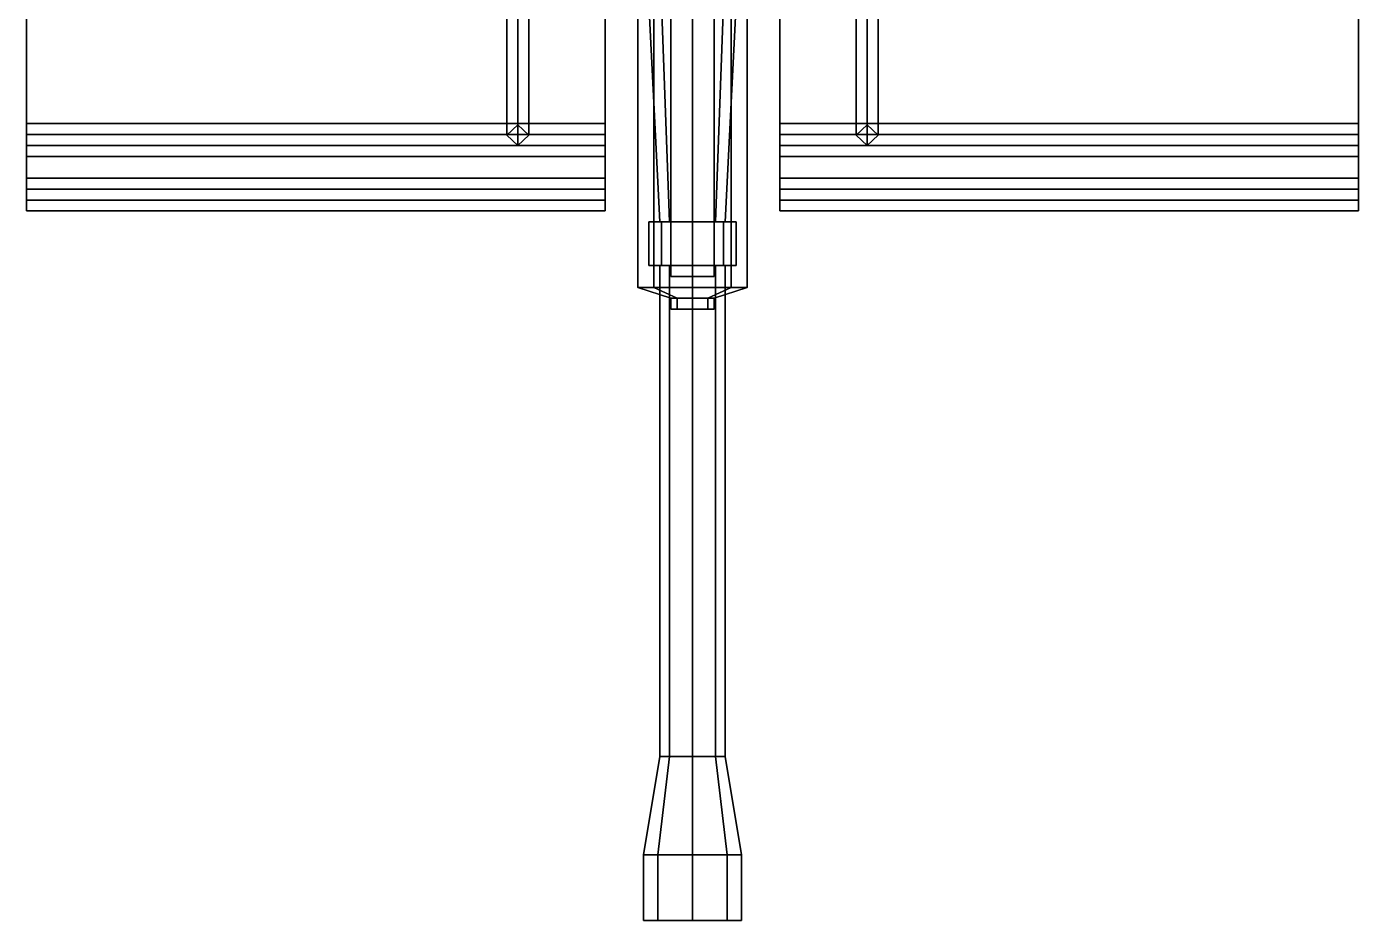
# Model space of a CAD drawing. Header units: millimetres. Extents: x -0.65 to 1, y -1.13 to 8.58.
# Drawn here: x -0.61 to 0.61, y -1.13 to -0.311 of the extents above; entities that cross this region are included whole.
import ezdxf

# ---------------------------------------------------------------- set-up
doc = ezdxf.new("R2010")
doc.units = ezdxf.units.MM
for name, color, linetype in [('gun', 1, 'Continuous'), ('sleeve', 5, 'Continuous'), ('turret', 2, 'Continuous')]:
    doc.layers.add(name, color=color, linetype=linetype)

msp = doc.modelspace()

# ---------------------------------------------------------------- linework, layer by layer
at = {"layer": 'gun'}
for points in [[(0, 0.4, 0.53), (-0.02, 0.4, 0.51), (-0.02, -0.54, 0.51), (0, -0.54, 0.53)], [(-0.02, 0.4, 0.51), (0, 0.4, 0.49), (0, -0.54, 0.49), (-0.02, -0.54, 0.51)], [(0.02, 0.4, 0.51), (0, 0.4, 0.53), (0, -0.54, 0.53), (0.02, -0.54, 0.51)], [(0, 0.4, 0.49), (0.02, 0.4, 0.51), (0.02, -0.54, 0.51), (0, -0.54, 0.49)], [(-0.0212, -0.49, 0.5788), (-0.03, -0.49, 0.6), (-0.04, -0.29, 0.6), (-0.0283, -0.29, 0.5717)], [(-0.03, -0.49, 0.6), (-0.0212, -0.49, 0.6212), (-0.0283, -0.29, 0.6283), (-0.04, -0.29, 0.6)], [(0, -0.49, 0.57), (-0.0212, -0.49, 0.5788), (-0.0283, -0.29, 0.5717), (0, -0.29, 0.56)], [(-0.0212, -0.49, 0.6212), (0, -0.49, 0.63), (0, -0.29, 0.64), (-0.0283, -0.29, 0.6283)], [(0.0212, -0.49, 0.5788), (0, -0.49, 0.57), (0, -0.29, 0.56), (0.0283, -0.29, 0.5717)], [(0, -0.49, 0.63), (0.0212, -0.49, 0.6212), (0.0283, -0.29, 0.6283), (0, -0.29, 0.64)], [(0.03, -0.49, 0.6), (0.0212, -0.49, 0.5788), (0.0283, -0.29, 0.5717), (0.04, -0.29, 0.6)], [(0.0212, -0.49, 0.6212), (0.03, -0.49, 0.6), (0.04, -0.29, 0.6), (0.0283, -0.29, 0.6283)], [(-0.0283, -0.49, 0.6283), (-0.04, -0.49, 0.6), (-0.04, -0.53, 0.6), (-0.0283, -0.53, 0.6283)], [(-0.04, -0.49, 0.6), (-0.0283, -0.49, 0.5717), (-0.0283, -0.53, 0.5717), (-0.04, -0.53, 0.6)], [(-0.0212, -0.49, 0.6212), (-0.03, -0.49, 0.6), (-0.04, -0.49, 0.6), (-0.0283, -0.49, 0.6283)], [(-0.03, -0.49, 0.6), (-0.0212, -0.49, 0.5788), (-0.0283, -0.49, 0.5717), (-0.04, -0.49, 0.6)], [(0, -0.49, 0.64), (-0.0283, -0.49, 0.6283), (-0.0283, -0.53, 0.6283), (0, -0.53, 0.64)], [(-0.0283, -0.49, 0.5717), (0, -0.49, 0.56), (0, -0.53, 0.56), (-0.0283, -0.53, 0.5717)], [(0, -0.49, 0.63), (-0.0212, -0.49, 0.6212), (-0.0283, -0.49, 0.6283), (0, -0.49, 0.64)], [(-0.0212, -0.49, 0.5788), (0, -0.49, 0.57), (0, -0.49, 0.56), (-0.0283, -0.49, 0.5717)], [(0.0283, -0.49, 0.6283), (0, -0.49, 0.64), (0, -0.53, 0.64), (0.0283, -0.53, 0.6283)], [(0, -0.49, 0.56), (0.0283, -0.49, 0.5717), (0.0283, -0.53, 0.5717), (0, -0.53, 0.56)], [(0, -0.49, 0.57), (0.0212, -0.49, 0.5788), (0.0283, -0.49, 0.5717), (0, -0.49, 0.56)], [(0.0212, -0.49, 0.6212), (0, -0.49, 0.63), (0, -0.49, 0.64), (0.0283, -0.49, 0.6283)], [(0.0212, -0.49, 0.5788), (0.03, -0.49, 0.6), (0.04, -0.49, 0.6), (0.0283, -0.49, 0.5717)], [(0.03, -0.49, 0.6), (0.0212, -0.49, 0.6212), (0.0283, -0.49, 0.6283), (0.04, -0.49, 0.6)], [(0.04, -0.49, 0.6), (0.0283, -0.49, 0.6283), (0.0283, -0.53, 0.6283), (0.04, -0.53, 0.6)], [(0.0283, -0.49, 0.5717), (0.04, -0.49, 0.6), (0.04, -0.53, 0.6), (0.0283, -0.53, 0.5717)], [(-0.0283, -0.53, 0.6283), (-0.04, -0.53, 0.6), (-0.03, -0.53, 0.6), (-0.0212, -0.53, 0.6212)], [(-0.04, -0.53, 0.6), (-0.0283, -0.53, 0.5717), (-0.0212, -0.53, 0.5788), (-0.03, -0.53, 0.6)], [(-0.0212, -0.53, 0.6212), (-0.03, -0.53, 0.6), (-0.03, -0.98, 0.6), (-0.0212, -0.98, 0.6212)], [(-0.03, -0.53, 0.6), (-0.0212, -0.53, 0.5788), (-0.0212, -0.98, 0.5788), (-0.03, -0.98, 0.6)], [(0, -0.53, 0.64), (-0.0283, -0.53, 0.6283), (-0.0212, -0.53, 0.6212), (0, -0.53, 0.63)], [(-0.0283, -0.53, 0.5717), (0, -0.53, 0.56), (0, -0.53, 0.57), (-0.0212, -0.53, 0.5788)], [(0, -0.53, 0.63), (-0.0212, -0.53, 0.6212), (-0.0212, -0.98, 0.6212), (0, -0.98, 0.63)], [(-0.0212, -0.53, 0.5788), (0, -0.53, 0.57), (0, -0.98, 0.57), (-0.0212, -0.98, 0.5788)], [(0.0212, -0.53, 0.6212), (0, -0.53, 0.63), (0, -0.98, 0.63), (0.0212, -0.98, 0.6212)], [(0, -0.53, 0.57), (0.0212, -0.53, 0.5788), (0.0212, -0.98, 0.5788), (0, -0.98, 0.57)], [(0, -0.53, 0.56), (0.0283, -0.53, 0.5717), (0.0212, -0.53, 0.5788), (0, -0.53, 0.57)], [(0.0283, -0.53, 0.6283), (0, -0.53, 0.64), (0, -0.53, 0.63), (0.0212, -0.53, 0.6212)], [(0.03, -0.53, 0.6), (0.0212, -0.53, 0.6212), (0.0212, -0.98, 0.6212), (0.03, -0.98, 0.6)], [(0.0212, -0.53, 0.5788), (0.03, -0.53, 0.6), (0.03, -0.98, 0.6), (0.0212, -0.98, 0.5788)], [(0.0283, -0.53, 0.5717), (0.04, -0.53, 0.6), (0.03, -0.53, 0.6), (0.0212, -0.53, 0.5788)], [(0.04, -0.53, 0.6), (0.0283, -0.53, 0.6283), (0.0212, -0.53, 0.6212), (0.03, -0.53, 0.6)], [(-0.0318, -1.07, 0.5682), (-0.045, -1.07, 0.6), (-0.03, -0.98, 0.6), (-0.0212, -0.98, 0.5788)], [(-0.045, -1.07, 0.6), (-0.0318, -1.07, 0.6318), (-0.0212, -0.98, 0.6212), (-0.03, -0.98, 0.6)], [(0, -1.07, 0.555), (-0.0318, -1.07, 0.5682), (-0.0212, -0.98, 0.5788), (0, -0.98, 0.57)], [(-0.0318, -1.07, 0.6318), (0, -1.07, 0.645), (0, -0.98, 0.63), (-0.0212, -0.98, 0.6212)], [(0.0318, -1.07, 0.5682), (0, -1.07, 0.555), (0, -0.98, 0.57), (0.0212, -0.98, 0.5788)], [(0, -1.07, 0.645), (0.0318, -1.07, 0.6318), (0.0212, -0.98, 0.6212), (0, -0.98, 0.63)], [(0.045, -1.07, 0.6), (0.0318, -1.07, 0.5682), (0.0212, -0.98, 0.5788), (0.03, -0.98, 0.6)], [(0.0318, -1.07, 0.6318), (0.045, -1.07, 0.6), (0.03, -0.98, 0.6), (0.0212, -0.98, 0.6212)], [(-0.0318, -1.07, 0.6318), (-0.045, -1.07, 0.6), (-0.045, -1.13, 0.6), (-0.0318, -1.13, 0.6318)], [(-0.045, -1.07, 0.6), (-0.0318, -1.07, 0.5682), (-0.0318, -1.13, 0.5682), (-0.045, -1.13, 0.6)], [(0, -1.07, 0.645), (-0.0318, -1.07, 0.6318), (-0.0318, -1.13, 0.6318), (0, -1.13, 0.645)], [(-0.0318, -1.07, 0.5682), (0, -1.07, 0.555), (0, -1.13, 0.555), (-0.0318, -1.13, 0.5682)], [(0.0318, -1.07, 0.6318), (0, -1.07, 0.645), (0, -1.13, 0.645), (0.0318, -1.13, 0.6318)], [(0, -1.07, 0.555), (0.0318, -1.07, 0.5682), (0.0318, -1.13, 0.5682), (0, -1.13, 0.555)], [(0.045, -1.07, 0.6), (0.0318, -1.07, 0.6318), (0.0318, -1.13, 0.6318), (0.045, -1.13, 0.6)], [(0.0318, -1.07, 0.5682), (0.045, -1.07, 0.6), (0.045, -1.13, 0.6), (0.0318, -1.13, 0.5682)], [(-0.0318, -1.13, 0.5682), (0.045, -1.13, 0.6), (0.0318, -1.13, 0.6318), (-0.045, -1.13, 0.6)], [(-0.045, -1.13, 0.6), (0.0318, -1.13, 0.6318), (0, -1.13, 0.645), (-0.0318, -1.13, 0.6318)], [(0, -1.13, 0.555), (0.0318, -1.13, 0.5682), (0.045, -1.13, 0.6), (-0.0318, -1.13, 0.5682)]]:
    msp.add_3dface(points, dxfattribs=at)
at = {"layer": 'sleeve'}
for points in [[(-0.05, 0.38, 0.51), (-0.0354, 0.38, 0.4746), (-0.0354, -0.55, 0.4746), (-0.05, -0.55, 0.51)], [(-0.0354, 0.38, 0.4746), (0, 0.38, 0.46), (0, -0.55, 0.46), (-0.0354, -0.55, 0.4746)], [(0, 0.38, 0.46), (0.0354, 0.38, 0.4746), (0.0354, -0.55, 0.4746), (0, -0.55, 0.46)], [(0.0354, 0.38, 0.4746), (0.05, 0.38, 0.51), (0.05, -0.55, 0.51), (0.0354, -0.55, 0.4746)], [(-0.0354, 0.33, 0.5454), (-0.05, 0.33, 0.51), (-0.05, -0.55, 0.51), (-0.0354, -0.55, 0.5454)], [(0, 0.33, 0.56), (-0.0354, 0.33, 0.5454), (-0.0354, -0.55, 0.5454), (0, -0.55, 0.56)], [(0.0354, 0.33, 0.5454), (0, 0.33, 0.56), (0, -0.55, 0.56), (0.0354, -0.55, 0.5454)], [(0.05, 0.33, 0.51), (0.0354, 0.33, 0.5454), (0.0354, -0.55, 0.5454), (0.05, -0.55, 0.51)], [(-0.0354, -0.55, 0.5454), (-0.05, -0.55, 0.51), (-0.02, -0.56, 0.51), (-0.0141, -0.56, 0.5241)], [(-0.05, -0.55, 0.51), (-0.0354, -0.55, 0.4746), (-0.0141, -0.56, 0.4959), (-0.02, -0.56, 0.51)], [(0, -0.55, 0.56), (-0.0354, -0.55, 0.5454), (-0.0141, -0.56, 0.5241), (0, -0.56, 0.53)], [(-0.0354, -0.55, 0.4746), (0, -0.55, 0.46), (0, -0.56, 0.49), (-0.0141, -0.56, 0.4959)], [(-0.0141, -0.56, 0.5241), (-0.02, -0.56, 0.51), (-0.02, -0.57, 0.51), (-0.0141, -0.57, 0.5241)], [(-0.02, -0.56, 0.51), (-0.0141, -0.56, 0.4959), (-0.0141, -0.57, 0.4959), (-0.02, -0.57, 0.51)], [(0, -0.56, 0.53), (-0.0141, -0.56, 0.5241), (-0.0141, -0.57, 0.5241), (0, -0.57, 0.53)], [(-0.0141, -0.56, 0.4959), (0, -0.56, 0.49), (0, -0.57, 0.49), (-0.0141, -0.57, 0.4959)], [(0.0354, -0.55, 0.5454), (0, -0.55, 0.56), (0, -0.56, 0.53), (0.0141, -0.56, 0.5241)], [(0, -0.55, 0.46), (0.0354, -0.55, 0.4746), (0.0141, -0.56, 0.4959), (0, -0.56, 0.49)], [(0.0141, -0.56, 0.5241), (0, -0.56, 0.53), (0, -0.57, 0.53), (0.0141, -0.57, 0.5241)], [(0, -0.56, 0.49), (0.0141, -0.56, 0.4959), (0.0141, -0.57, 0.4959), (0, -0.57, 0.49)], [(0.05, -0.55, 0.51), (0.0354, -0.55, 0.5454), (0.0141, -0.56, 0.5241), (0.02, -0.56, 0.51)], [(0.0354, -0.55, 0.4746), (0.05, -0.55, 0.51), (0.02, -0.56, 0.51), (0.0141, -0.56, 0.4959)], [(0.02, -0.56, 0.51), (0.0141, -0.56, 0.5241), (0.0141, -0.57, 0.5241), (0.02, -0.57, 0.51)], [(0.0141, -0.56, 0.4959), (0.02, -0.56, 0.51), (0.02, -0.57, 0.51), (0.0141, -0.57, 0.4959)], [(0, -0.57, 0.53), (-0.0141, -0.57, 0.5241), (-0.02, -0.57, 0.51), (0.0141, -0.57, 0.5241)], [(0.0141, -0.57, 0.5241), (-0.02, -0.57, 0.51), (-0.0141, -0.57, 0.4959), (0.02, -0.57, 0.51)], [(0.02, -0.57, 0.51), (-0.0141, -0.57, 0.4959), (0, -0.57, 0.49), (0.0141, -0.57, 0.4959)]]:
    msp.add_3dface(points, dxfattribs=at)
at = {"layer": 'turret'}
for points in [[(-0.16, -0.0816, 0.4304), (-0.17, -0.0853, 0.4214), (-0.17, -0.4105, 0.5075), (-0.16, -0.401, 0.515)], [(-0.17, -0.0853, 0.4214), (-0.16, -0.089, 0.4124), (-0.16, -0.42, 0.5), (-0.17, -0.4105, 0.5075)], [(-0.15, -0.0853, 0.4214), (-0.16, -0.0816, 0.4304), (-0.16, -0.401, 0.515), (-0.15, -0.4105, 0.5075)], [(-0.16, -0.089, 0.4124), (-0.15, -0.0853, 0.4214), (-0.15, -0.4105, 0.5075), (-0.16, -0.42, 0.5)], [(0.16, -0.0816, 0.4304), (0.15, -0.0853, 0.4214), (0.15, -0.4105, 0.5075), (0.16, -0.401, 0.515)], [(0.15, -0.0853, 0.4214), (0.16, -0.089, 0.4124), (0.16, -0.42, 0.5), (0.15, -0.4105, 0.5075)], [(0.17, -0.0853, 0.4214), (0.16, -0.0816, 0.4304), (0.16, -0.401, 0.515), (0.17, -0.4105, 0.5075)], [(0.16, -0.089, 0.4124), (0.17, -0.0853, 0.4214), (0.17, -0.4105, 0.5075), (0.16, -0.42, 0.5)], [(-0.61, -0.29, 0.61), (-0.61, -0.28, 0.61), (-0.61, -0.42, 0.5), (-0.61, -0.43, 0.5)], [(-0.08, -0.28, 0.61), (-0.08, -0.42, 0.5), (-0.61, -0.42, 0.5), (-0.61, -0.28, 0.61)], [(-0.08, -0.43, 0.5), (-0.08, -0.42, 0.5), (-0.08, -0.28, 0.61), (-0.08, -0.29, 0.61)], [(0.08, -0.29, 0.61), (0.08, -0.28, 0.61), (0.08, -0.42, 0.5), (0.08, -0.43, 0.5)], [(0.61, -0.28, 0.61), (0.61, -0.42, 0.5), (0.08, -0.42, 0.5), (0.08, -0.28, 0.61)], [(0.61, -0.43, 0.5), (0.61, -0.42, 0.5), (0.61, -0.28, 0.61), (0.61, -0.29, 0.61)], [(-0.08, -0.43, 0.5), (-0.08, -0.29, 0.61), (-0.61, -0.29, 0.61), (-0.61, -0.43, 0.5)], [(0.61, -0.43, 0.5), (0.61, -0.29, 0.61), (0.08, -0.29, 0.61), (0.08, -0.43, 0.5)], [(-0.61, -0.41, 0.28), (-0.61, -0.4, 0.28), (-0.61, -0.45, 0.12), (-0.61, -0.46, 0.12)], [(-0.61, -0.43, 0.43), (-0.61, -0.42, 0.43), (-0.61, -0.4, 0.33), (-0.61, -0.41, 0.33)], [(-0.61, -0.41, 0.33), (-0.61, -0.4, 0.33), (-0.61, -0.4, 0.28), (-0.61, -0.41, 0.28)], [(-0.08, -0.42, 0.43), (-0.08, -0.4, 0.33), (-0.61, -0.4, 0.33), (-0.61, -0.42, 0.43)], [(-0.08, -0.4, 0.33), (-0.08, -0.4, 0.28), (-0.61, -0.4, 0.28), (-0.61, -0.4, 0.33)], [(-0.08, -0.4, 0.28), (-0.08, -0.45, 0.12), (-0.61, -0.45, 0.12), (-0.61, -0.4, 0.28)], [(-0.08, -0.41, 0.33), (-0.08, -0.4, 0.33), (-0.08, -0.42, 0.43), (-0.08, -0.43, 0.43)], [(-0.08, -0.41, 0.28), (-0.08, -0.4, 0.28), (-0.08, -0.4, 0.33), (-0.08, -0.41, 0.33)], [(-0.08, -0.46, 0.12), (-0.08, -0.45, 0.12), (-0.08, -0.4, 0.28), (-0.08, -0.41, 0.28)], [(0.08, -0.43, 0.43), (0.08, -0.42, 0.43), (0.08, -0.4, 0.33), (0.08, -0.41, 0.33)], [(0.08, -0.41, 0.33), (0.08, -0.4, 0.33), (0.08, -0.4, 0.28), (0.08, -0.41, 0.28)], [(0.08, -0.41, 0.28), (0.08, -0.4, 0.28), (0.08, -0.45, 0.12), (0.08, -0.46, 0.12)], [(0.61, -0.4, 0.28), (0.61, -0.45, 0.12), (0.08, -0.45, 0.12), (0.08, -0.4, 0.28)], [(0.61, -0.42, 0.43), (0.61, -0.4, 0.33), (0.08, -0.4, 0.33), (0.08, -0.42, 0.43)], [(0.61, -0.4, 0.33), (0.61, -0.4, 0.28), (0.08, -0.4, 0.28), (0.08, -0.4, 0.33)], [(0.61, -0.41, 0.33), (0.61, -0.4, 0.33), (0.61, -0.42, 0.43), (0.61, -0.43, 0.43)], [(0.61, -0.46, 0.12), (0.61, -0.45, 0.12), (0.61, -0.4, 0.28), (0.61, -0.41, 0.28)], [(0.61, -0.41, 0.28), (0.61, -0.4, 0.28), (0.61, -0.4, 0.33), (0.61, -0.41, 0.33)], [(-0.08, -0.41, 0.33), (-0.08, -0.43, 0.43), (-0.61, -0.43, 0.43), (-0.61, -0.41, 0.33)], [(-0.08, -0.41, 0.28), (-0.08, -0.41, 0.33), (-0.61, -0.41, 0.33), (-0.61, -0.41, 0.28)], [(-0.08, -0.46, 0.12), (-0.08, -0.41, 0.28), (-0.61, -0.41, 0.28), (-0.61, -0.46, 0.12)], [(0.61, -0.46, 0.12), (0.61, -0.41, 0.28), (0.08, -0.41, 0.28), (0.08, -0.46, 0.12)], [(0.61, -0.41, 0.33), (0.61, -0.43, 0.43), (0.08, -0.43, 0.43), (0.08, -0.41, 0.33)], [(0.61, -0.41, 0.28), (0.61, -0.41, 0.33), (0.08, -0.41, 0.33), (0.08, -0.41, 0.28)], [(-0.61, -0.43, 0.5), (-0.61, -0.42, 0.5), (-0.61, -0.42, 0.43), (-0.61, -0.43, 0.43)], [(-0.08, -0.42, 0.5), (-0.08, -0.42, 0.43), (-0.61, -0.42, 0.43), (-0.61, -0.42, 0.5)], [(-0.08, -0.43, 0.43), (-0.08, -0.42, 0.43), (-0.08, -0.42, 0.5), (-0.08, -0.43, 0.5)], [(0.08, -0.43, 0.5), (0.08, -0.42, 0.5), (0.08, -0.42, 0.43), (0.08, -0.43, 0.43)], [(0.61, -0.42, 0.5), (0.61, -0.42, 0.43), (0.08, -0.42, 0.43), (0.08, -0.42, 0.5)], [(0.61, -0.43, 0.43), (0.61, -0.42, 0.43), (0.61, -0.42, 0.5), (0.61, -0.43, 0.5)], [(-0.08, -0.43, 0.43), (-0.08, -0.43, 0.5), (-0.61, -0.43, 0.5), (-0.61, -0.43, 0.43)], [(0.61, -0.43, 0.43), (0.61, -0.43, 0.5), (0.08, -0.43, 0.5), (0.08, -0.43, 0.43)], [(-0.61, -0.46, 0.12), (-0.61, -0.45, 0.12), (-0.61, -0.45, 0.11), (-0.61, -0.47, 0.11)], [(-0.08, -0.45, 0.12), (-0.08, -0.45, 0.11), (-0.61, -0.45, 0.11), (-0.61, -0.45, 0.12)], [(-0.08, -0.45, 0.11), (-0.08, -0.47, 0.11), (-0.61, -0.47, 0.11), (-0.61, -0.45, 0.11)], [(-0.08, -0.47, 0.11), (-0.08, -0.45, 0.11), (-0.08, -0.45, 0.12), (-0.08, -0.46, 0.12)], [(0.08, -0.46, 0.12), (0.08, -0.45, 0.12), (0.08, -0.45, 0.11), (0.08, -0.47, 0.11)], [(0.61, -0.45, 0.11), (0.61, -0.47, 0.11), (0.08, -0.47, 0.11), (0.08, -0.45, 0.11)], [(0.61, -0.45, 0.12), (0.61, -0.45, 0.11), (0.08, -0.45, 0.11), (0.08, -0.45, 0.12)], [(0.61, -0.47, 0.11), (0.61, -0.45, 0.11), (0.61, -0.45, 0.12), (0.61, -0.46, 0.12)], [(-0.08, -0.48, 0.12), (-0.08, -0.46, 0.12), (-0.61, -0.46, 0.12), (-0.61, -0.48, 0.12)], [(-0.08, -0.48, 0.12), (-0.08, -0.47, 0.11), (-0.08, -0.46, 0.12), (-0.08, -0.48, 0.12)], [(0.61, -0.48, 0.12), (0.61, -0.46, 0.12), (0.08, -0.46, 0.12), (0.08, -0.48, 0.12)], [(0.61, -0.48, 0.12), (0.61, -0.47, 0.11), (0.61, -0.46, 0.12), (0.61, -0.48, 0.12)], [(-0.61, -0.48, 0.12), (-0.61, -0.47, 0.11), (-0.61, -0.47, 0.08), (-0.61, -0.48, 0.08)], [(-0.08, -0.47, 0.11), (-0.08, -0.47, 0.08), (-0.61, -0.47, 0.08), (-0.61, -0.47, 0.11)], [(-0.08, -0.47, 0.08), (-0.08, -0.48, 0.08), (-0.61, -0.48, 0.08), (-0.61, -0.47, 0.08)], [(-0.08, -0.48, 0.08), (-0.08, -0.47, 0.08), (-0.08, -0.47, 0.11), (-0.08, -0.48, 0.12)], [(0.08, -0.48, 0.12), (0.08, -0.47, 0.11), (0.08, -0.47, 0.08), (0.08, -0.48, 0.08)], [(0.61, -0.47, 0.11), (0.61, -0.47, 0.08), (0.08, -0.47, 0.08), (0.08, -0.47, 0.11)], [(0.61, -0.47, 0.08), (0.61, -0.48, 0.08), (0.08, -0.48, 0.08), (0.08, -0.47, 0.08)], [(0.61, -0.48, 0.08), (0.61, -0.47, 0.08), (0.61, -0.47, 0.11), (0.61, -0.48, 0.12)], [(-0.08, -0.48, 0.08), (-0.08, -0.48, 0.12), (-0.61, -0.48, 0.12), (-0.61, -0.48, 0.08)], [(0.61, -0.48, 0.08), (0.61, -0.48, 0.12), (0.08, -0.48, 0.12), (0.08, -0.48, 0.08)]]:
    msp.add_3dface(points, dxfattribs=at)

doc.saveas('drawing.dxf')
